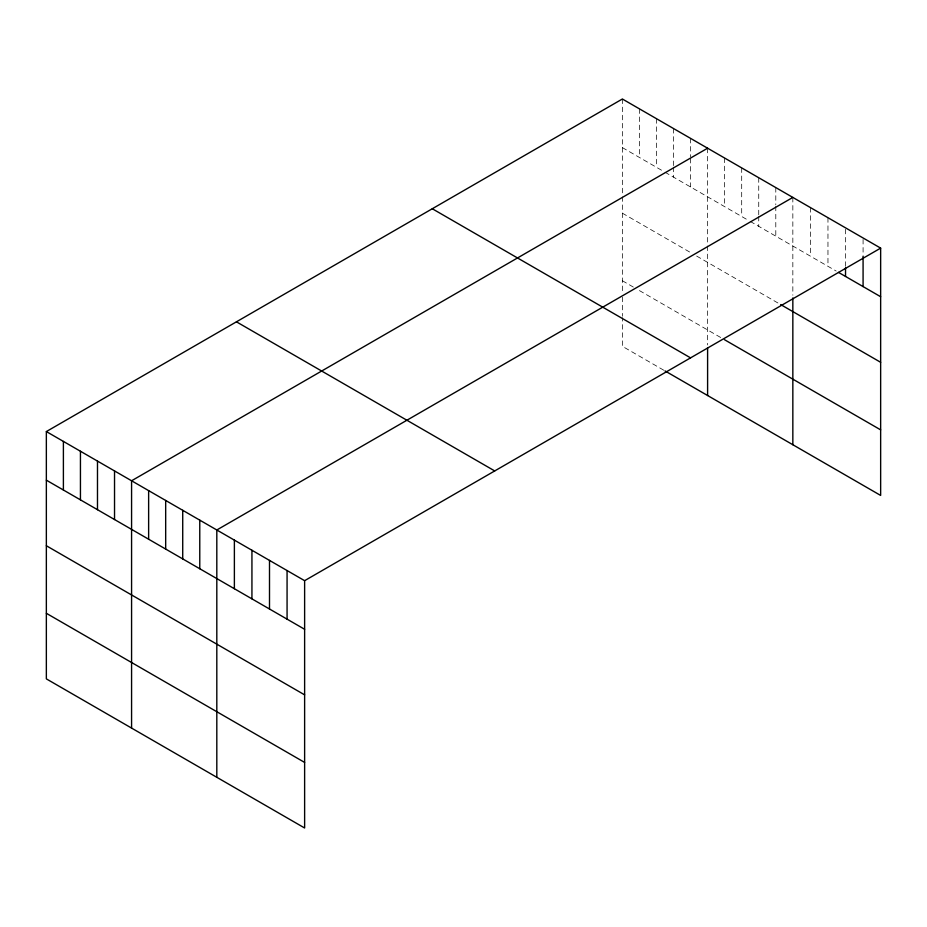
<?xml version="1.0" encoding="UTF-8"?>
<svg xmlns="http://www.w3.org/2000/svg" width="927" height="927" viewBox="0 0 927 927"><rect width="100%" height="100%" fill="white"/><g stroke="black" fill="none" stroke-linecap="round" stroke-linejoin="round"><path stroke-width="0.7" stroke-dasharray="4.63 3.48" d="M622.376 99.004L622.376 194.056M622.376 147.613L663.767 171.507M664.995 172.213L749.004 220.719M750.221 221.414L836.154 271.032M622.376 213.187L690.557 252.55M696.652 256.061L779.445 303.859M622.376 280.742L633.326 287.069M639.421 290.58L724.647 339.792M663.767 370.221L622.376 346.316L622.376 317.625M863.083 239.409L863.083 256.559M845.528 229.27L845.528 266.431M827.962 217.706L827.962 266.304M810.395 207.567L810.395 256.165M792.84 197.416L792.84 295.203M775.795 187.578L775.795 204.728M775.795 206.165L775.795 236.176M758.738 177.741L758.738 214.902M758.738 216.339L758.738 226.339M741.693 167.891L741.693 216.501M724.647 158.053L724.647 206.663M707.602 148.216L707.602 244.635M707.602 245.991L707.602 344.971M690.557 138.378L690.557 156.953M690.557 158.39L690.557 186.976M673.512 128.529L673.512 165.701M673.512 167.127L673.512 177.138M656.467 118.691L656.467 167.289M639.421 108.853L639.421 157.451M622.376 196.791L622.376 293.036M622.376 297.138L622.376 316.258"/><path stroke-width="1.39" d="M880.65 248.123L304.624 580.684L304.624 827.996L46.35 678.877L46.35 431.565L622.376 99.004L880.65 248.123L880.65 495.435L664.995 370.916M707.602 148.216L131.576 480.777L131.576 728.089M792.84 197.416L216.814 529.989L216.814 777.289M838.495 272.387L880.65 296.721M780.661 304.566L880.65 362.295M724.647 339.792L880.65 429.861M432.283 208.749L690.557 357.868M236.443 321.82L494.717 470.939M46.35 431.565L304.624 580.684M46.35 480.174L304.624 629.282M46.35 545.748L304.624 694.856M46.35 613.303L304.624 762.423M863.083 256.559L863.083 286.582M845.528 267.868L845.528 276.443M792.84 297.938L792.84 444.728M707.602 347.706L707.602 395.528M287.069 570.545L287.069 619.143M269.502 560.406L269.502 609.004M251.935 550.267L251.935 598.865M234.38 540.128L234.38 588.726M199.768 520.14L199.768 568.749M182.723 510.302L182.723 558.9M165.678 500.464L165.678 549.062M148.633 490.615L148.633 539.224M114.531 470.939L114.531 519.537M97.486 461.09L97.486 509.699M80.44 451.252L80.44 499.85M63.395 441.414L63.395 490.012"/></g></svg>
